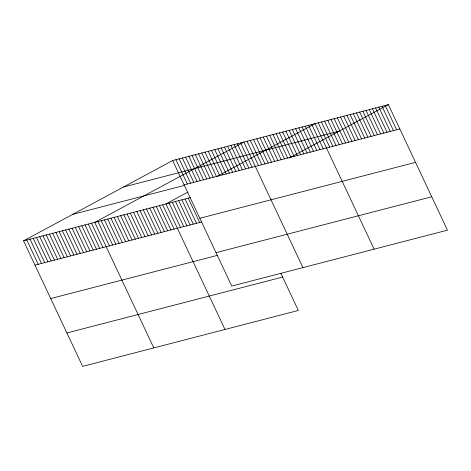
<?xml version="1.0" encoding="UTF-8"?>
<svg xmlns="http://www.w3.org/2000/svg" width="471" height="471" viewBox="0 0 471 471"><rect width="100%" height="100%" fill="white"/><g stroke="black" fill="none" stroke-linecap="round" stroke-linejoin="round"><path stroke-width="0.71" d="M280.816 273.245L298.331 310.466L82.619 366.361L23.55 240.828L172.669 160.534L388.381 104.639L447.45 230.172L231.738 286.062L172.669 160.534M187.794 192.162L165.922 203.943L224.991 329.47M216.395 176.76L315.04 123.643L374.109 249.171M289.106 158.097L388.381 104.639M123.455 187.034L339.173 131.138M184.108 184.856L399.826 128.96M72.758 214.334L184.714 185.327M23.55 240.828L190.796 197.496M199.828 218.256L415.54 162.36M34.995 265.149L201.6 221.982M216.018 252.662L431.736 196.772M50.709 298.549L217.319 255.382M66.906 332.962L282.618 277.066M385.19 105.469L396.635 129.784M382.005 106.293L393.45 130.614M378.814 107.117L390.259 131.438M375.623 107.947L387.068 132.263M372.437 108.772L383.883 133.093M369.246 109.596L380.692 133.917M366.061 110.426L377.501 134.741M362.87 111.25L374.315 135.571M359.679 112.074L371.124 136.396M356.494 112.905L367.939 137.22M353.303 113.729L364.748 138.05M350.112 114.553L361.557 138.874M346.927 115.383L358.372 139.699M343.736 116.207L355.181 140.529M340.551 117.032L351.99 141.353M337.36 117.862L348.805 142.183M334.169 118.686L345.614 143.007M330.983 119.51L342.429 143.832M327.792 120.341L339.238 144.662M324.601 121.165L336.047 145.486M321.416 121.989L332.862 146.31M318.225 122.819L329.671 147.14M311.802 124.485L323.247 148.801M308.564 125.321L320.009 149.643M305.332 126.157L316.777 150.479M302.094 126.999L313.539 151.321M298.861 127.835L310.301 152.157M295.623 128.677L307.068 152.993M292.385 129.513L303.83 153.834M289.153 130.349L300.598 154.671M285.915 131.191L297.36 155.512M282.682 132.027L294.122 156.348M279.444 132.869L290.89 157.184M276.206 133.705L287.651 158.026M272.974 134.541L284.419 158.862M269.736 135.383L281.181 159.704M266.504 136.219L277.949 160.54M263.265 137.061L274.711 161.376M260.033 137.897L271.473 162.218M256.795 138.733L268.24 163.054M253.557 139.575L265.002 163.896M250.325 140.411L261.77 164.732M247.087 141.253L258.532 165.568M302.924 267.616L243.854 142.089L94.736 222.389L153.805 347.916M240.616 142.931L252.062 167.246M237.378 143.767L248.823 168.088M234.146 144.603L245.591 168.924M230.908 145.445L242.353 169.766M227.676 146.281L239.115 170.602M224.437 147.123L235.883 171.438M221.199 147.959L232.645 172.28M217.967 148.795L229.412 173.116M214.729 149.637L226.174 173.958M211.497 150.473L222.936 174.794M208.259 151.315L219.704 175.63M205.02 152.151L216.466 176.472M201.788 152.987L213.233 177.308M198.55 153.829L209.995 178.15M195.318 154.665L206.763 178.986M192.08 155.507L203.525 179.822M188.847 156.343L200.287 180.664M185.609 157.179L197.055 181.5M182.371 158.02L193.816 182.342M179.139 158.857L190.584 183.178M175.901 159.698L187.346 184.014M188.241 198.156L199.686 222.477M185.056 198.98L196.501 223.301M181.865 199.81L193.31 224.131M178.68 200.634L190.119 224.955M175.489 201.464L186.934 225.78M172.298 202.289L183.743 226.61M169.113 203.113L180.552 227.434M162.683 204.779L174.129 229.1M159.451 205.615L170.896 229.936M156.213 206.457L167.658 230.778M152.981 207.293L164.42 231.614M149.743 208.135L161.188 232.45M146.505 208.971L157.95 233.292M143.272 209.807L154.718 234.128M140.034 210.649L151.479 234.97M136.802 211.485L148.241 235.806M133.564 212.327L145.009 236.642M130.332 213.163L141.771 237.484M127.093 213.999L138.539 238.32M123.855 214.841L135.301 239.162M120.623 215.677L132.068 239.998M117.385 216.519L128.83 240.834M114.153 217.355L125.592 241.676M110.915 218.191L122.36 242.512M107.676 219.033L119.122 243.354M104.444 219.869L115.89 244.19M101.206 220.711L112.651 245.026M97.974 221.547L109.413 245.868M91.498 223.225L102.943 247.546M88.265 224.061L99.711 248.382M85.027 224.903L96.473 249.224M81.795 225.739L93.234 250.06M78.557 226.58L90.002 250.896M75.319 227.416L86.764 251.738M72.087 228.252L83.532 252.574M68.848 229.094L80.294 253.416M65.616 229.93L77.056 254.252M62.378 230.772L73.823 255.088M59.146 231.608L70.585 255.93M55.908 232.444L67.353 256.766M52.67 233.286L64.115 257.608M49.437 234.122L60.883 258.444M46.199 234.964L57.645 259.28M42.967 235.8L54.406 260.122M39.729 236.636L51.174 260.958M36.491 237.478L47.936 261.799M33.258 238.314L44.704 262.635M30.02 239.156L41.466 263.472M26.788 239.992L38.228 264.313"/></g></svg>
